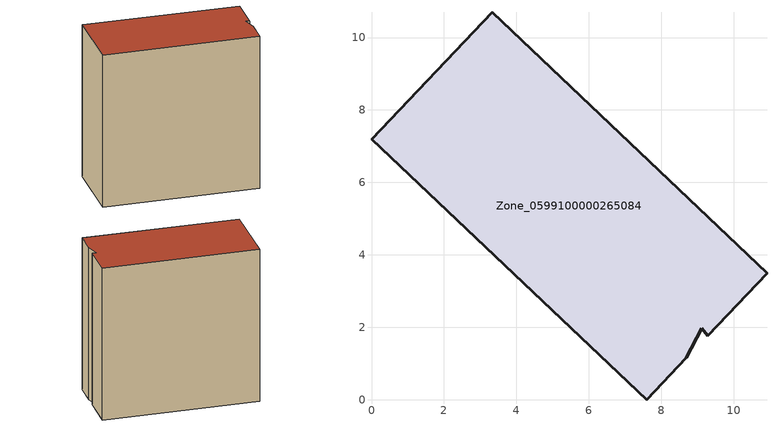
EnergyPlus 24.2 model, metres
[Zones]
Zone_0599100000265084
 floor ground (C_G): 0,7.19 3.33,10.69 10.92,3.49 9.28,1.76 9.12,1.97 8.7,1.15 7.6,0 z0.07
 wall outside (C_F): 3.33,10.69 0,7.19 7.6,0 8.7,1.15 9.12,1.97 9.28,1.76 10.92,3.49 3.33,10.69 z0.07:10.78
 roof outside (C_R): 9.28,1.76 10.92,3.49 3.33,10.69 0,7.19 7.6,0 8.7,1.15 9.12,1.97 z10.78
[BUILDING]
Pand.0599100000265084: North Axis=0; Terrain=City; Loads Convergence Tolerance Value=0.04; Temperature Convergence Tolerance Value=0.4; Solar Distribution=FullExterior; Maximum Number of Warmup Days=25; Minimum Number of Warmup Days=1
[Site:Location]
Rotterdam.The.Hague.AP_ZH_NLD Design_Conditions: Latitude=51.96; Longitude=4.45; Time Zone=1; Elevation=-4.5
[SITE:GROUNDTEMPERATURE:BUILDINGSURFACE]
18, 18, 18, 18, 18, 18, 18, 18, 18, 18, 18, 18
[MATERIAL] Thermal Absorptance=0.9; Solar Absorptance=0.7; Visible Absorptance=0.7
Name | Roughness | Thickness | Conductivity | Density | Specific Heat
G.TI.1946 | MediumSmooth | 0.15 | 1 | 540 | 1210
F.TI.1946 | Rough | 0.3 | 0.857143 | 1920 | 840
R.TI.1946 | MediumRough | 0.2 | 0.1 | 1500 | 1000
[CONSTRUCTION]
C_G: G.TI.1946
C_F: F.TI.1946
C_R: R.TI.1946
[ZONE]
Zone_0599100000265084: Type=1; Multiplier=1; Ceiling Height=Autocalculate; Volume=Autocalculate; Floor Area=autocalculate; Part of Total Floor Area=Yes
[ZONEINFILTRATION:DESIGNFLOWRATE]
Infil_Zone_0599100000265084: Zone or ZoneList or Space or SpaceList=Zone_0599100000265084; Schedule=AlwaysOn; Design Flow Rate Calculation Method=Flow/Area; Flow Rate per Floor Area=0.003; Constant Term Coefficient=1; Temperature Term Coefficient=0; Velocity Term Coefficient=0; Velocity Squared Term Coefficient=0
[HVACTEMPLATE:ZONE:IDEALLOADSAIRSYSTEM]
Zone_0599100000265084: Maximum Heating Supply Air Temperature=50; Minimum Cooling Supply Air Temperature=13; Maximum Heating Supply Air Humidity Ratio=0.0156; Minimum Cooling Supply Air Humidity Ratio=0.0077; Heating Limit=NoLimit; Cooling Limit=NoLimit; Dehumidification Control Type=ConstantSensibleHeatRatio; Cooling Sensible Heat Ratio=0.7; Dehumidification Setpoint=60; Humidification Control Type=None; Humidification Setpoint=30; Outdoor Air Method=None; Outdoor Air Flow Rate per Person=0.00944; Outdoor Air Flow Rate per Zone Floor Area=0; Outdoor Air Flow Rate per Zone=0; Demand Controlled Ventilation Type=None; Outdoor Air Economizer Type=NoEconomizer; Heat Recovery Type=None; Sensible Heat Recovery Effectiveness=0.7; Latent Heat Recovery Effectiveness=0.65
[ZONECONTROL:THERMOSTAT]
ThermostatControl_Zone_0599100000265084: Zone or ZoneList=Zone_0599100000265084; Control Type Schedule=DualSetpointControlType; Control 1=Thermostat_Zone_0599100000265084; Temperature Difference Between Cutout And Setpoint=0
[THERMOSTATSETPOINT:DUALSETPOINT]
Thermostat_Zone_0599100000265084: Heating Setpoint Temperature Schedule=HeatingSetpoint_Zone_0599100000265084; Cooling Setpoint Temperature Schedule=CoolingSetpoint_Zone_0599100000265084
[SCHEDULE:COMPACT]
HeatingSetpoint_Zone_0599100000265084: Through: 12/31, For: AllDays, Until: 24:00, 21
CoolingSetpoint_Zone_0599100000265084: Through: 12/31, For: AllDays, Until: 24:00, 24
DualSetpointControlType: Through: 12/31, For: AllDays, Until: 24:00, 4
AlwaysOn: Through: 12/31, For: AllDays, Until: 24:00, 1
